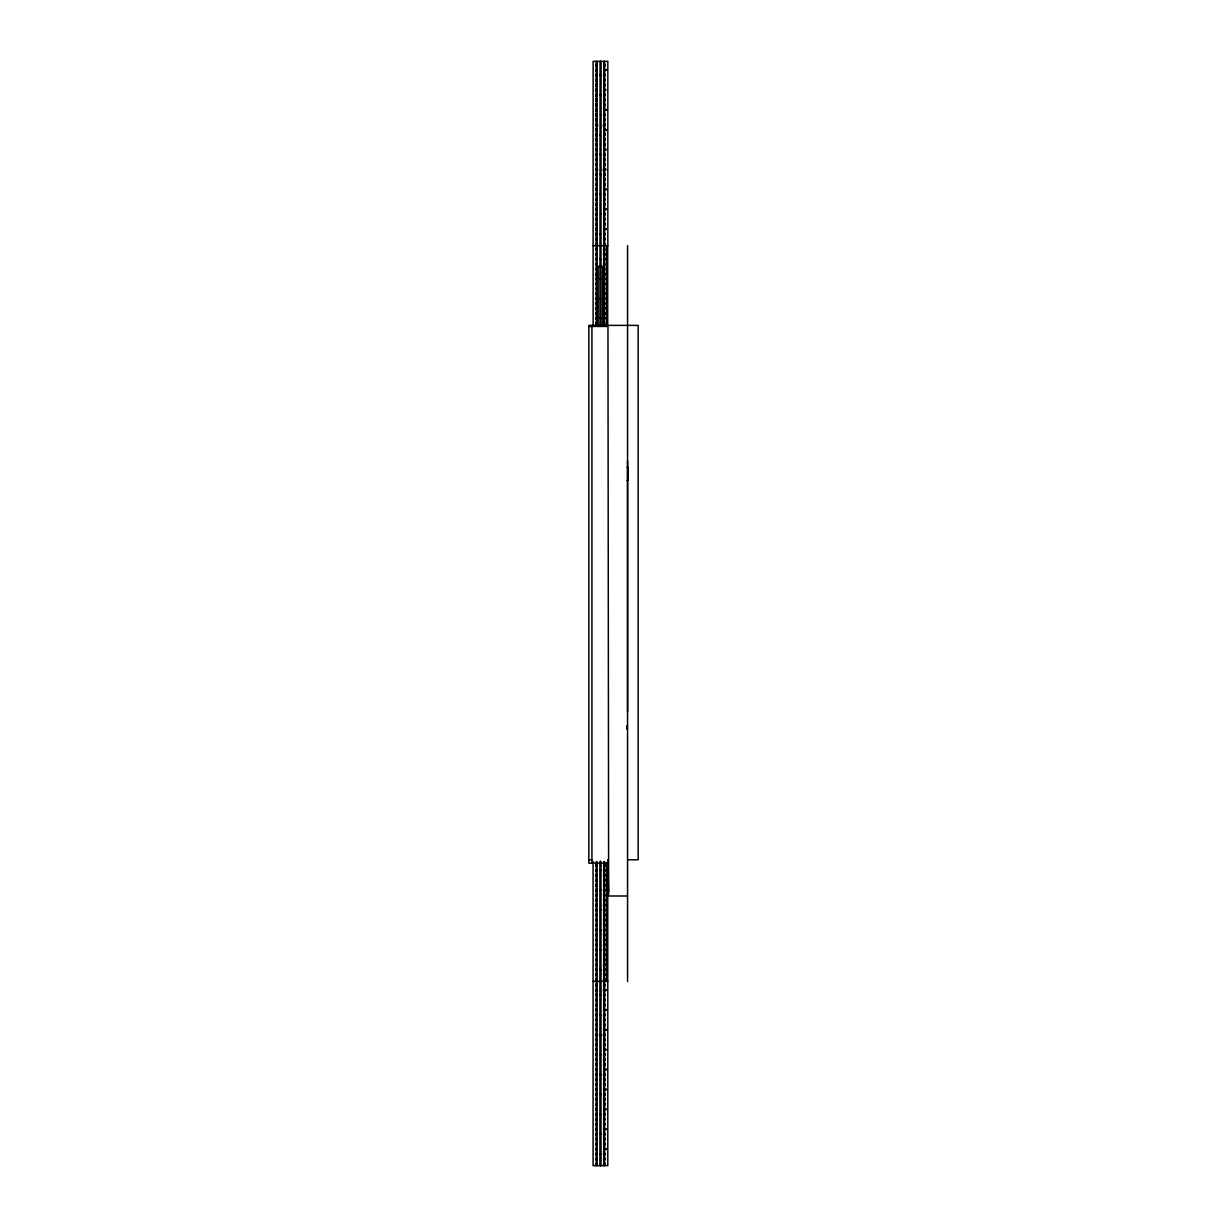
<?xml version="1.0" encoding="UTF-8"?>
<svg xmlns="http://www.w3.org/2000/svg" width="1227" height="1227" viewBox="0 0 1227 1227"><rect width="100%" height="100%" fill="white"/><g stroke="black" fill="none" stroke-linecap="round" stroke-linejoin="round"><path stroke-width="1.5" d="M599.988 194.173L600.709 194.526M606.23 945.005L605.571 944.499M605.617 964.744L606.429 964.882L605.801 964.253M600.739 1034.821L599.988 1034.484M605.632 1009.974L606.445 1009.76L605.586 1010.25M600.739 1054.714L600.156 1054.468M605.724 1149.285L606.077 1148.564L606.307 1149.423M605.831 89.648L605.908 90.246M600.923 115.031L600.478 114.464M600.755 154.709L600.11 154.188L600.632 154.817M605.555 169.203L606.307 169.541M606.276 229.25L605.478 229.096L606.276 228.928M600.693 279.096L599.911 278.943L600.663 278.498M599.988 1114.009L600.57 1114.76L600.356 1113.947M600.709 1154.193L599.988 1153.763L600.923 1153.886M600.709 95.123L600.034 94.648L600.923 94.648M606.291 865.71L606.077 864.851L605.709 865.572M606.245 150.016L606 149.249M600.325 174.142L600.616 174.924L600.478 174.096M600.218 233.621L600.34 234.556L600.632 233.79M600.663 259.679L600.095 259.234M600.478 134.341L599.988 134.801M606.077 990.511L605.509 989.76L606.261 989.928M605.785 1069.254L606.077 1070.021L606.307 1069.177M600.478 214.51L600.755 214.019M597.166 64.203L597.166 65.967M603.791 64.203L603.791 65.967M604.42 64.203L604.098 65.967L604.313 64.203M604.712 64.203L604.712 65.967M596.859 64.448L596.859 65.706M596.537 65.967L596.859 64.203L596.767 65.967M597.166 69.172L597.166 70.936M603.791 69.172L603.791 70.936M604.712 69.172L604.712 70.936M596.859 69.418L596.859 70.675M604.098 70.675L603.653 69.418M597.166 74.141L597.166 75.905M603.791 74.141L603.791 75.905M604.42 74.141L604.19 75.905L604.313 74.141M604.712 74.141L604.712 75.905M596.859 74.387L596.859 75.66M597.166 79.111L597.166 80.875M603.791 79.111L603.791 80.875M604.712 79.111L604.712 80.875M596.859 79.356L596.859 80.629M604.098 80.629L603.653 79.356M604.42 80.875L604.098 79.111L604.313 80.875M596.537 84.08L596.859 85.844L596.767 84.08M597.166 84.08L597.166 85.844M603.791 84.08L603.791 85.844M604.42 84.08L604.19 85.844L604.313 84.08M604.712 84.08L604.712 85.844M596.859 84.326L596.859 85.599M604.098 85.599L603.653 84.326M597.166 89.05L597.166 90.813M603.791 89.05L603.791 90.813M604.712 89.05L604.712 90.813M596.859 89.295L596.859 90.568M604.098 89.295L604.098 90.568M604.42 90.813L604.098 89.05L604.313 90.813M597.166 94.019L597.166 95.783M603.791 94.019L603.791 95.783M604.42 94.019L604.42 95.783M604.712 94.019L604.712 95.783M596.859 94.264L596.859 95.537M604.098 95.537L603.653 94.264M597.166 98.988L597.166 100.752M603.791 98.988L603.791 100.752M604.42 98.988L604.42 100.752M604.712 98.988L604.712 100.752M596.859 99.234L596.859 100.507M604.098 99.234L604.098 100.507M596.537 100.752L596.859 98.988L596.767 100.752M597.166 103.958L597.166 105.721M603.791 103.958L603.791 105.721M604.712 103.958L604.712 105.721M596.859 104.218L596.859 105.476M604.098 104.218L603.653 105.476M597.166 108.927L597.166 110.691M603.791 108.927L603.791 110.691M604.712 108.927L604.712 110.691M596.859 109.188L596.859 110.445M604.098 110.445L603.653 109.188M596.537 110.691L596.859 108.927L596.767 110.691M597.166 113.896L597.166 115.66M603.791 113.896L603.791 115.66M604.42 113.896L604.19 115.66L604.313 113.896M604.712 113.896L604.712 115.66M596.859 114.157L596.859 115.415M597.166 118.866L597.166 120.629M603.791 118.866L603.791 120.629M604.42 118.866L604.19 120.629L604.313 118.866M604.712 118.866L604.712 120.629M596.859 119.126L596.859 120.384M604.098 119.126L604.098 120.384M596.537 120.629L596.859 118.866L596.767 120.629M596.537 123.835L596.859 125.599L596.767 123.835M597.166 123.835L597.641 125.599L595.77 125.599L595.77 123.835L596.245 125.599M603.791 123.835L603.316 125.599L605.187 125.599L604.712 123.835M596.859 124.096L597.503 125.353M604.098 124.096L603.454 125.353M597.166 128.804L597.166 130.568M603.791 128.804L603.791 130.568M604.42 128.804L604.19 130.568L604.313 128.804M604.712 128.804L604.712 130.568M596.859 129.065L596.859 130.323M604.098 130.323L603.653 129.065M596.537 130.568L596.859 128.804L596.767 130.568M597.166 133.774L597.166 135.537M603.791 133.774L603.791 135.537M604.42 133.774L604.19 135.537L604.313 133.774M604.712 133.774L604.712 135.537M596.859 134.034L596.859 135.292M604.098 134.034L603.653 135.292M597.166 138.758L597.166 140.522M603.791 138.758L603.791 140.522M604.42 138.758L604.098 140.522L604.313 138.758M604.712 138.758L604.712 140.522M596.859 139.004L596.859 140.261M604.098 139.004L603.653 140.261M596.537 140.522L596.859 138.758L596.767 140.522M596.537 143.728L596.859 145.492L596.767 143.728M597.166 143.728L597.166 145.492M603.791 143.728L603.791 145.492M604.712 143.728L604.712 145.492M596.859 143.973L596.859 145.231M604.42 145.492L604.098 143.728L604.313 145.492M597.166 148.697L597.166 150.461M603.791 148.697L603.791 150.461M604.42 148.697L604.098 150.461L604.313 148.697M604.712 148.697L604.712 150.461M596.859 148.942L596.859 150.2M604.098 148.942L604.098 150.2M597.166 153.666L597.166 155.43M603.791 153.666L603.791 155.43M604.712 153.666L604.712 155.43M596.859 153.912L596.859 155.169M604.42 155.43L604.098 153.666L604.313 155.43M597.166 158.636L597.166 160.4M603.791 158.636L603.791 160.4M604.712 158.636L604.712 160.4M596.859 158.881L596.859 160.139M596.537 160.4L596.859 158.636L596.767 160.4M597.166 163.605L597.166 165.369M603.791 163.605L603.791 165.369M604.712 163.605L604.712 165.369M596.859 163.851L596.859 165.108M604.098 163.851L603.653 165.108M596.537 165.369L596.859 163.605L596.767 165.369M597.166 168.574L597.641 170.338L595.77 170.338L595.77 168.574L596.245 170.338M603.791 168.574L603.316 170.338L605.187 170.338L604.712 168.574M604.42 168.574L604.19 170.338M596.859 168.82L597.503 170.078M597.166 173.544L597.166 175.308M603.791 173.544L603.791 175.308M604.712 173.544L604.712 175.308M596.859 173.789L596.859 175.047M604.098 173.789L604.098 175.047M596.537 175.308L596.859 173.544L596.767 175.308M597.166 178.513L597.166 180.277M603.791 178.513L603.791 180.277M604.712 178.513L604.712 180.277M596.859 178.759L596.859 180.032M604.098 180.032L603.653 178.759M596.537 180.277L596.859 178.513L596.767 180.277M604.42 180.277L604.19 178.513L604.313 180.277M597.166 183.483L597.166 185.246M603.791 183.483L603.791 185.246M604.712 183.483L604.712 185.246M596.859 183.728L596.859 185.001M604.098 185.001L603.653 183.728M604.42 185.246L604.098 183.483L604.313 185.246M597.166 188.452L597.166 190.216M603.791 188.452L603.791 190.216M604.42 188.452L604.098 190.216L604.313 188.452M604.712 188.452L604.712 190.216M596.859 188.697L596.859 189.97M604.098 188.697L603.653 189.97M596.537 193.421L596.859 195.185L596.767 193.421M597.166 193.421L597.166 195.185M603.791 193.421L603.791 195.185M604.42 193.421L604.098 195.185L604.313 193.421M604.712 193.421L604.712 195.185M596.859 193.667L596.859 194.94M604.098 193.667L603.653 194.94M597.166 198.391L597.166 200.154M603.791 198.391L603.791 200.154M604.42 198.391L604.098 200.154L604.313 198.391M604.712 198.391L604.712 200.154M596.859 198.636L596.859 199.909M604.098 198.636L604.098 199.909M596.537 200.154L596.859 198.391L596.767 200.154M597.166 203.36L597.166 205.124M603.791 203.36L603.791 205.124M604.712 203.36L604.712 205.124M596.859 203.605L596.859 204.878M604.098 203.605L603.653 204.878M596.537 205.124L596.859 203.36L596.767 205.124M604.42 205.124L604.098 203.36L604.313 205.124M597.166 208.329L597.166 210.093M603.791 208.329L603.791 210.093M604.42 208.329L604.098 210.093L604.313 208.329M604.712 208.329L604.712 210.093M596.859 208.59L596.859 209.848M604.098 209.848L603.653 208.59M596.537 210.093L596.859 208.329L596.767 210.093M597.166 213.299L597.166 215.062M603.791 213.299L603.791 215.062M604.42 213.299L604.098 215.062L604.313 213.299M604.712 213.299L604.712 215.062M596.859 213.559L596.859 214.817M604.098 213.559L604.098 214.817M596.537 218.268L596.859 220.032L596.767 218.268M597.166 218.268L597.166 220.032M603.791 218.268L603.791 220.032M604.42 218.268L604.19 220.032L604.313 218.268M604.712 218.268L604.712 220.032M596.859 218.529L596.859 219.786M604.098 219.786L603.653 218.529M596.537 223.237L596.859 225.001L596.767 223.237M597.166 223.237L597.166 225.001M603.791 223.237L603.791 225.001M604.42 223.237L604.42 225.001M604.712 223.237L604.712 225.001M596.859 223.498L596.859 224.756M604.098 223.498L603.653 224.756M596.537 228.207L596.859 229.97L596.767 228.207M597.166 228.207L597.166 229.97M603.791 228.207L603.791 229.97M604.42 228.207L604.098 229.97L604.313 228.207M604.712 228.207L604.712 229.97M596.859 228.467L596.859 229.725M597.166 233.176L597.166 234.94M603.791 233.176L603.791 234.94M604.712 233.176L604.712 234.94M596.859 233.437L596.859 234.694M604.098 233.437L604.098 234.694M604.42 234.94L604.19 233.176L604.313 234.94M596.537 238.145L596.859 239.909L596.767 238.145M597.166 238.145L597.166 239.909M603.791 238.145L603.791 239.909M604.712 238.145L604.712 239.909M596.859 238.406L596.859 239.664M604.42 239.909L604.098 238.145L604.313 239.909M596.537 243.13L596.859 244.894L596.767 243.13M597.166 243.13L597.166 244.894M603.791 243.13L603.791 244.894M604.712 243.13L604.712 244.894M596.859 243.375L596.859 244.633M604.098 243.375L604.098 244.633M593.116 245.691L607.84 245.691L607.84 61.35L593.116 61.35L593.116 325.6M596.215 248.514L596.215 250.262M597.12 248.514L597.12 250.262M603.699 248.514L603.699 250.262M603.991 248.514L604.313 250.262L604.098 248.514M604.604 248.514L604.604 250.262M596.506 248.759L596.506 250.017M596.828 248.759L596.828 250.017M604.313 248.759L604.313 250.017M596.828 250.262L596.613 248.514M596.215 253.437L596.215 255.185M596.828 253.437L596.613 255.185M597.12 253.437L597.12 255.185M603.699 253.437L603.699 255.185M603.991 253.437L604.205 255.185L604.098 253.437M604.604 253.437L604.604 255.185M596.506 253.682L596.506 254.94M596.828 253.682L596.828 254.94M604.313 253.682L604.742 254.94M596.215 258.36L596.215 260.109M596.828 258.36L596.721 260.109M597.12 258.36L597.12 260.109M603.699 258.36L603.699 260.109M604.604 258.36L604.604 260.109M596.506 258.606L596.506 259.863M596.828 258.606L596.828 259.863M596.215 263.284L596.215 265.032M596.828 263.284L596.613 265.032M597.12 263.284L597.12 265.032M603.699 263.284L603.699 265.032M603.991 263.284L604.205 265.032L604.098 263.284M604.604 263.284L604.604 265.032M596.506 263.529L596.506 264.787M596.828 263.529L596.828 264.787M604.313 263.529L604.742 264.787M596.215 268.207L596.215 269.955M597.12 268.207L597.12 269.955M603.699 268.207L603.699 269.955M604.604 268.207L604.604 269.955M596.506 268.468L596.506 269.71M596.828 268.468L596.828 269.71M604.313 268.468L604.313 269.71M596.828 269.955L596.613 268.207M596.215 273.13L595.755 274.879L597.595 274.879L597.12 273.13M596.828 274.879L596.828 273.13L596.506 274.879M603.699 273.13L603.224 274.879L605.08 274.879L604.604 273.13M603.991 273.13L604.313 274.879M596.506 273.391L595.877 274.633M596.828 273.391L597.457 274.633M596.215 278.069L596.215 279.817M596.828 278.069L596.613 279.817M597.12 278.069L597.12 279.817M603.699 278.069L603.699 279.817M603.991 278.069L604.205 279.817L604.098 278.069M604.604 278.069L604.604 279.817M596.506 278.314L596.506 279.557M596.828 278.314L596.828 279.557M596.215 282.992L596.215 284.741M597.12 282.992L597.12 284.741M603.699 282.992L603.699 284.741M604.604 282.992L604.604 284.741M596.506 283.238L596.506 284.48M596.828 283.238L596.828 284.48M596.828 284.741L596.613 282.992M596.215 287.916L596.215 289.664M596.828 287.916L596.613 289.664M597.12 287.916L597.12 289.664M603.699 287.916L603.699 289.664M603.991 287.916L603.991 289.664M604.604 287.916L604.604 289.664M596.506 288.161L596.506 289.419M596.828 288.161L596.828 289.419M604.313 288.161L604.313 289.419M596.215 292.839L596.215 294.587M597.12 292.839L597.12 294.587M603.699 292.839L603.699 294.587M604.604 292.839L604.604 294.587M596.506 293.084L596.506 294.342M596.828 293.084L596.828 294.342M604.313 293.084L604.742 294.342M596.215 297.762L596.215 299.511M596.828 297.762L596.721 299.511M597.12 297.762L597.12 299.511M603.699 297.762L603.699 299.511M603.991 297.762L603.991 299.511M604.604 297.762L604.604 299.511M596.506 298.008L596.506 299.265M596.828 298.008L596.828 299.265M604.313 299.265L604.742 298.008M596.215 302.686L596.215 304.434M596.828 302.686L596.613 304.434M597.12 302.686L597.12 304.434M603.699 302.686L603.699 304.434M603.991 302.686L604.313 304.434L604.098 302.686M604.604 302.686L604.604 304.434M596.506 302.931L596.506 304.189M596.828 302.931L596.828 304.189M596.506 309.112L595.877 307.854M596.828 309.112L597.457 307.854M604.313 309.112L604.942 307.854M596.215 309.357L595.755 307.609L597.595 307.609L597.12 309.357M603.699 309.357L603.224 307.609L605.08 307.609L604.604 309.357M603.991 309.357L604.205 307.609M596.215 312.532L596.215 314.281M596.828 312.532L596.721 314.281M597.12 312.532L597.12 314.281M603.699 312.532L603.699 314.281M603.991 312.532L603.991 314.281M604.604 312.532L604.604 314.281M596.506 312.778L596.506 314.035M596.828 312.778L596.828 314.035M604.313 312.778L604.742 314.035M596.215 317.456L596.215 319.204M597.12 317.456L597.12 319.204M603.699 317.456L603.699 319.204M604.604 317.456L604.604 319.204M596.506 317.716L596.506 318.959M596.828 317.716L596.828 318.959M604.313 318.959L604.742 317.716M603.991 319.204L604.205 317.456L604.098 319.204M596.215 322.379L596.215 324.127M596.828 322.379L596.721 324.127M597.12 322.379L597.12 324.127M603.699 322.379L603.699 324.127M603.991 322.379L604.313 324.127L604.098 322.379M604.604 322.379L604.604 324.127M596.506 322.64L596.506 323.882M596.828 322.64L596.828 323.882M604.313 322.64L604.313 323.882M588.853 326.428L607.963 326.428L608.638 891.906M627.564 460.815L627.564 711.645M627.089 467.38L628.178 467.38L628.178 480.34L627.089 480.34M588.853 859.774L591.92 859.774M607.932 859.774L608.638 896.001L627.564 896.001M627.564 859.774L638.147 859.774L638.147 325.385L588.853 325.385L588.853 863.148L607.932 863.148M596.184 864.468L596.184 866.231M597.104 864.468L597.104 866.231M603.745 864.468L603.745 866.231M604.666 864.468L604.666 866.231M596.491 864.713L596.491 865.971M596.813 864.713L596.813 865.971M606.69 865.971L607.932 865.971M596.184 869.437L596.184 871.201M597.104 869.437L597.104 871.201M603.745 869.437L603.745 871.201M604.666 869.437L604.666 871.201M596.491 869.682L596.491 870.94M596.813 869.682L596.813 870.94M596.184 874.406L596.184 876.17M597.104 874.406L597.104 876.17M603.745 874.406L603.745 876.17M604.666 874.406L604.666 876.17M596.491 874.652L596.491 875.909M596.813 874.652L596.813 875.909M596.184 879.376L596.184 881.139M597.104 879.376L597.104 881.139M603.745 879.376L603.745 881.139M604.666 879.376L604.666 881.139M596.491 879.621L596.491 880.879M596.813 879.621L596.813 880.879M596.184 884.345L596.184 886.109M597.104 884.345L597.104 886.109M603.745 884.345L603.745 886.109M604.666 884.345L604.666 886.109M596.491 884.59L596.491 885.863M596.813 884.59L596.813 885.863M596.184 889.314L596.184 891.078M597.104 889.314L597.104 891.078M603.745 889.314L603.745 891.078M604.666 889.314L604.666 891.078M596.491 889.56L596.491 890.833M596.813 889.56L596.813 890.833M596.184 894.284L596.184 896.047M597.104 894.284L597.104 896.047M603.745 894.284L603.745 896.047M604.666 894.284L604.666 896.047M596.491 894.529L596.491 895.802M596.813 894.529L596.813 895.802M596.184 899.253L596.184 901.017M597.104 899.253L597.104 901.017M603.745 899.253L603.745 901.017M604.666 899.253L604.666 901.017M596.491 899.498L596.491 900.771M596.813 899.498L596.813 900.771M596.184 904.222L596.184 905.986M597.104 904.222L597.104 905.986M603.745 904.222L603.745 905.986M604.666 904.222L604.666 905.986M596.491 904.468L596.491 905.741M596.813 904.468L596.813 905.741M596.184 909.192L596.184 910.955M597.104 909.192L597.104 910.955M603.745 909.192L603.745 910.955M604.666 909.192L604.666 910.955M596.491 909.437L596.491 910.71M596.813 909.437L596.813 910.71M596.184 914.161L596.184 915.925M597.104 914.161L597.104 915.925M603.745 914.161L603.745 915.925M604.666 914.161L604.666 915.925M596.491 914.422L596.491 915.679M596.813 914.422L596.813 915.679M596.184 919.13L596.184 920.894M597.104 919.13L597.104 920.894M603.745 919.13L603.745 920.894M604.666 919.13L604.666 920.894M596.491 919.391L596.491 920.649M596.813 919.391L596.813 920.649M596.184 924.1L596.184 925.864M597.104 924.1L597.104 925.864M603.745 924.1L603.745 925.864M604.666 924.1L604.666 925.864M596.491 924.36L596.491 925.618M596.813 924.36L596.813 925.618M596.184 929.069L596.184 930.833M597.104 929.069L597.104 930.833M603.745 929.069L603.745 930.833M604.666 929.069L604.666 930.833M596.491 929.33L596.491 930.587M596.813 929.33L596.813 930.587M596.184 934.038L596.184 935.802M597.104 934.038L597.104 935.802M603.745 934.038L603.745 935.802M604.666 934.038L604.666 935.802M596.491 934.299L596.491 935.557M596.813 934.299L596.813 935.557M596.184 939.008L596.184 940.772M597.104 939.008L597.104 940.772M603.745 939.008L603.745 940.772M604.666 939.008L604.666 940.772M596.491 939.268L596.491 940.526M596.813 939.268L596.813 940.526M596.184 943.977L596.184 945.741M597.104 943.977L597.104 945.741M603.745 943.977L603.745 945.741M604.666 943.977L604.666 945.741M596.491 944.238L596.491 945.496M596.813 944.238L596.813 945.496M596.184 948.962L596.184 950.726M597.104 948.962L597.104 950.726M603.745 948.962L603.745 950.726M604.666 948.962L604.666 950.726M596.491 949.207L596.491 950.465M596.813 949.207L596.813 950.465M596.184 953.931L596.184 955.695M597.104 953.931L597.104 955.695M603.745 953.931L603.745 955.695M604.666 953.931L604.666 955.695M596.491 954.177L596.491 955.434M596.813 954.177L596.813 955.434M596.184 958.901L596.184 960.664M597.104 958.901L597.104 960.664M603.745 958.901L603.745 960.664M604.666 958.901L604.666 960.664M596.491 959.146L596.491 960.404M596.813 959.146L596.813 960.404M596.184 963.87L596.184 965.634M597.104 963.87L597.104 965.634M603.745 963.87L603.745 965.634M604.666 963.87L604.666 965.634M596.491 964.115L596.491 965.373M596.813 964.115L596.813 965.373M596.184 968.839L596.184 970.603M597.104 968.839L597.104 970.603M603.745 968.839L603.745 970.603M604.666 968.839L604.666 970.603M596.491 969.085L596.491 970.342M596.813 969.085L596.813 970.342M596.184 973.809L596.184 975.572M597.104 973.809L597.104 975.572M603.745 973.809L603.745 975.572M604.666 973.809L604.666 975.572M596.491 974.054L596.491 975.312M596.813 974.054L596.813 975.312M596.184 978.778L596.184 980.542M597.104 978.778L597.104 980.542M603.745 978.778L603.745 980.542M604.666 978.778L604.666 980.542M596.491 979.023L596.491 980.281M596.813 979.023L596.813 980.281M593.07 981.339L607.794 981.309L607.794 1165.65L593.086 1165.65L593.07 861.615M596.199 984.161L596.199 985.925M597.12 984.161L597.12 985.925M603.745 984.161L603.745 985.925M604.666 984.161L604.666 985.925M596.506 984.407L596.506 985.68M596.813 984.407L596.813 985.68M596.199 989.131L595.724 990.895L597.595 990.895L597.12 989.131M603.745 989.131L603.285 990.895L605.141 990.895L604.666 989.131M596.506 989.376L595.862 990.649M596.813 989.376L597.457 990.649M596.199 994.1L596.199 995.864M597.12 994.1L597.12 995.864M603.745 994.1L603.745 995.864M604.666 994.1L604.666 995.864M596.506 994.345L596.506 995.618M596.813 994.345L596.813 995.618M596.199 999.069L596.199 1000.833M597.12 999.069L597.12 1000.833M603.745 999.069L603.745 1000.833M604.666 999.069L604.666 1000.833M596.506 999.315L596.506 1000.588M596.813 999.315L596.813 1000.588M596.199 1004.039L596.199 1005.803M597.12 1004.039L597.12 1005.803M603.745 1004.039L603.745 1005.803M604.666 1004.039L604.666 1005.803M596.506 1004.284L596.506 1005.557M596.813 1004.284L596.813 1005.557M596.199 1009.008L596.199 1010.772M597.12 1009.008L597.12 1010.772M603.745 1009.008L603.745 1010.772M604.666 1009.008L604.666 1010.772M596.506 1009.269L596.506 1010.527M596.813 1009.269L596.813 1010.527M596.199 1013.977L596.199 1015.741M597.12 1013.977L597.12 1015.741M603.745 1013.977L603.745 1015.741M604.666 1013.977L604.666 1015.741M596.506 1014.238L596.506 1015.496M596.813 1014.238L596.813 1015.496M596.199 1018.947L596.199 1020.711M597.12 1018.947L597.12 1020.711M603.745 1018.947L603.745 1020.711M604.666 1018.947L604.666 1020.711M596.506 1019.208L596.506 1020.465M596.813 1019.208L596.813 1020.465M596.199 1023.916L596.199 1025.68M597.12 1023.916L597.12 1025.68M603.745 1023.916L603.745 1025.68M604.666 1023.916L604.666 1025.68M596.506 1024.177L596.506 1025.435M596.813 1024.177L596.813 1025.435M596.199 1028.886L596.199 1030.649M597.12 1028.886L597.12 1030.649M603.745 1028.886L603.745 1030.649M604.666 1028.886L604.666 1030.649M596.506 1029.146L596.506 1030.404M596.813 1029.146L596.813 1030.404M596.199 1033.855L595.724 1035.619L597.595 1035.619L597.12 1033.855M603.745 1033.855L603.285 1035.619L605.141 1035.619L604.666 1033.855M596.506 1034.116L595.862 1035.373M596.813 1034.116L597.457 1035.373M596.199 1038.824L596.199 1040.588M597.12 1038.824L597.12 1040.588M603.745 1038.824L603.745 1040.588M604.666 1038.824L604.666 1040.588M596.506 1039.085L596.506 1040.343M596.813 1039.085L596.813 1040.343M596.199 1043.809L596.199 1045.573M597.12 1043.809L597.12 1045.573M603.745 1043.809L603.745 1045.573M604.666 1043.809L604.666 1045.573M596.506 1044.054L596.506 1045.312M596.813 1044.054L596.813 1045.312M596.199 1048.778L596.199 1050.542M597.12 1048.778L597.12 1050.542M603.745 1048.778L603.745 1050.542M604.666 1048.778L604.666 1050.542M596.506 1049.024L596.506 1050.281M596.813 1049.024L596.813 1050.281M596.199 1053.748L596.199 1055.511M597.12 1053.748L597.12 1055.511M603.745 1053.748L603.745 1055.511M604.666 1053.748L604.666 1055.511M596.506 1053.993L596.506 1055.251M596.813 1053.993L596.813 1055.251M596.199 1058.717L596.199 1060.481M597.12 1058.717L597.12 1060.481M603.745 1058.717L603.745 1060.481M604.666 1058.717L604.666 1060.481M596.506 1058.962L596.506 1060.22M596.813 1058.962L596.813 1060.22M596.199 1063.686L596.199 1065.45M597.12 1063.686L597.12 1065.45M603.745 1063.686L603.745 1065.45M604.666 1063.686L604.666 1065.45M596.506 1063.932L596.506 1065.189M596.813 1063.932L596.813 1065.189M596.199 1068.656L596.199 1070.419M597.12 1068.656L597.12 1070.419M603.745 1068.656L603.745 1070.419M604.666 1068.656L604.666 1070.419M596.506 1068.901L596.506 1070.159M596.813 1068.901L596.813 1070.159M596.199 1073.625L596.199 1075.389M597.12 1073.625L597.12 1075.389M603.745 1073.625L603.745 1075.389M604.666 1073.625L604.666 1075.389M596.506 1073.87L596.506 1075.128M596.813 1073.87L596.813 1075.128M596.199 1078.594L596.199 1080.358M597.12 1078.594L597.12 1080.358M603.745 1078.594L603.745 1080.358M604.666 1078.594L604.666 1080.358M596.506 1078.84L596.506 1080.097M596.813 1078.84L596.813 1080.097M596.199 1083.564L596.199 1085.328M597.12 1083.564L597.12 1085.328M603.745 1083.564L603.745 1085.328M604.666 1083.564L604.666 1085.328M596.506 1083.809L596.506 1085.082M596.813 1083.809L596.813 1085.082M596.199 1088.533L596.199 1090.297M597.12 1088.533L597.12 1090.297M603.745 1088.533L603.745 1090.297M604.666 1088.533L604.666 1090.297M596.506 1088.778L596.506 1090.051M596.813 1088.778L596.813 1090.051M596.199 1093.502L596.199 1095.266M597.12 1093.502L597.12 1095.266M603.745 1093.502L603.745 1095.266M604.666 1093.502L604.666 1095.266M596.506 1093.748L596.506 1095.021M596.813 1093.748L596.813 1095.021M596.199 1098.472L596.199 1100.236M597.12 1098.472L597.12 1100.236M603.745 1098.472L603.745 1100.236M604.666 1098.472L604.666 1100.236M596.506 1098.717L596.506 1099.99M596.813 1098.717L596.813 1099.99M596.199 1103.441L596.199 1105.205M597.12 1103.441L597.12 1105.205M603.745 1103.441L603.745 1105.205M604.666 1103.441L604.666 1105.205M596.506 1103.687L596.506 1104.96M596.813 1103.687L596.813 1104.96M596.199 1108.41L596.199 1110.174M597.12 1108.41L597.12 1110.174M603.745 1108.41L603.745 1110.174M604.666 1108.41L604.666 1110.174M596.506 1108.656L596.506 1109.929M596.813 1108.656L596.813 1109.929M596.199 1113.38L596.199 1115.144M597.12 1113.38L597.12 1115.144M603.745 1113.38L603.745 1115.144M604.666 1113.38L604.666 1115.144M596.506 1113.641L596.506 1114.898M596.813 1113.641L596.813 1114.898M596.199 1118.349L596.199 1120.113M597.12 1118.349L597.12 1120.113M603.745 1118.349L603.745 1120.113M604.666 1118.349L604.666 1120.113M596.506 1118.61L596.506 1119.868M596.813 1118.61L596.813 1119.868M596.199 1123.318L596.199 1125.082M597.12 1123.318L597.12 1125.082M603.745 1123.318L603.745 1125.082M604.666 1123.318L604.666 1125.082M596.506 1123.579L596.506 1124.837M596.813 1123.579L596.813 1124.837M596.199 1128.288L596.199 1130.052M597.12 1128.288L597.12 1130.052M603.745 1128.288L603.745 1130.052M604.666 1128.288L604.666 1130.052M596.506 1128.549L596.506 1129.806M596.813 1128.549L596.813 1129.806M596.199 1133.257L596.199 1135.021M597.12 1133.257L597.12 1135.021M603.745 1133.257L603.745 1135.021M604.666 1133.257L604.666 1135.021M596.506 1133.518L596.506 1134.776M596.813 1133.518L596.813 1134.776M596.199 1138.227L596.199 1139.99M597.12 1138.227L597.12 1139.99M603.745 1138.227L603.745 1139.99M604.666 1138.227L604.666 1139.99M596.506 1138.487L596.506 1139.745M596.813 1138.487L596.813 1139.745M596.199 1143.196L596.199 1144.96M597.12 1143.196L597.12 1144.96M603.745 1143.196L603.745 1144.96M604.666 1143.196L604.666 1144.96M596.506 1143.457L596.506 1144.714M596.813 1143.457L596.813 1144.714M596.199 1148.181L596.199 1149.944M597.12 1148.181L597.12 1149.944M603.745 1148.181L603.745 1149.944M604.666 1148.181L604.666 1149.944M596.506 1148.426L596.506 1149.684M596.813 1148.426L596.813 1149.684M596.199 1153.15L596.199 1154.914M597.12 1153.15L597.12 1154.914M603.745 1153.15L603.745 1154.914M604.666 1153.15L604.666 1154.914M596.506 1153.395L596.506 1154.653M596.813 1153.395L596.813 1154.653M596.199 1158.119L596.199 1159.883M597.12 1158.119L597.12 1159.883M603.745 1158.119L603.745 1159.883M604.666 1158.119L604.666 1159.883M596.506 1158.365L596.506 1159.622M596.813 1158.365L596.813 1159.622M596.199 1163.089L596.199 1164.852M597.12 1163.089L597.12 1164.852M603.745 1163.089L603.745 1164.852M604.666 1163.089L604.666 1164.852M596.506 1163.334L596.506 1164.592M596.813 1163.334L596.813 1164.592M600.202 995.204L600.801 994.622L599.988 995.235M600.923 1014.729L599.942 1014.99L600.739 1014.775M627.564 245.691L627.564 981.585M627.273 725.617L627.273 729.237M627.181 725.847L627.181 728.899M607.702 245.691L607.702 325.6M607.779 865.418L607.779 981.339M606.69 245.691L606.69 326.428M606.69 863.148L606.69 981.585M604.85 64.448L604.85 65.706M604.85 69.418L604.85 70.675M604.85 74.387L604.85 75.66M604.85 79.356L604.85 80.629M604.85 84.326L604.85 85.599M604.85 89.295L604.85 90.568M604.85 94.264L604.85 95.537M604.85 99.234L604.85 100.507M604.85 104.218L604.85 105.476M604.85 109.188L604.85 110.445M604.85 114.157L604.85 115.415M604.85 119.126L604.85 120.384M604.85 124.096L604.85 125.353M604.85 129.065L604.85 130.323M604.85 134.034L604.85 135.292M604.85 139.004L604.85 140.261M604.85 143.973L604.85 145.231M604.85 148.942L604.85 150.2M604.85 153.912L604.85 155.169M604.85 158.881L604.85 160.139M604.85 163.851L604.85 165.108M604.85 168.82L604.85 170.078M604.85 173.789L604.85 175.047M604.85 178.759L604.85 180.032M604.85 183.728L604.85 185.001M604.85 188.697L604.85 189.97M604.85 193.667L604.85 194.94M604.85 198.636L604.85 199.909M604.85 203.605L604.85 204.878M604.85 208.59L604.85 209.848M604.85 213.559L604.85 214.817M604.85 218.529L604.85 219.786M604.85 223.498L604.85 224.756M604.85 228.467L604.85 229.725M604.85 233.437L604.85 234.694M604.85 238.406L604.85 239.664M604.85 243.375L604.85 244.633M604.742 258.606L604.742 259.863M604.742 273.391L604.942 274.633M604.742 278.314L604.742 279.557M604.742 283.238L604.742 284.48M604.742 302.931L604.742 304.189M604.788 864.713L604.788 865.971M604.788 869.682L604.788 870.94M604.788 874.652L604.788 875.909M604.788 879.621L604.788 880.879M604.788 884.59L604.788 885.863M604.788 889.56L604.788 890.833M604.788 894.529L604.788 895.802M604.788 899.498L604.788 900.771M604.788 904.468L604.788 905.741M604.788 909.437L604.788 910.71M604.788 914.422L604.788 915.679M604.788 919.391L604.788 920.649M604.788 924.36L604.788 925.618M604.788 929.33L604.788 930.587M604.788 934.299L604.788 935.557M604.788 939.268L604.788 940.526M604.788 944.238L604.788 945.496M604.788 949.207L604.788 950.465M604.788 954.177L604.788 955.434M604.788 959.146L604.788 960.404M604.788 964.115L604.788 965.373M604.788 969.085L604.788 970.342M604.788 974.054L604.788 975.312M604.788 979.023L604.788 980.281M604.804 984.407L604.804 985.68M604.804 989.376L604.804 990.649M604.804 994.345L604.804 995.618M604.804 999.315L604.804 1000.588M604.804 1004.284L604.804 1005.557M604.804 1009.269L604.804 1010.527M604.804 1014.238L604.804 1015.496M604.804 1019.208L604.804 1020.465M604.804 1024.177L604.804 1025.435M604.804 1029.146L604.804 1030.404M604.804 1034.116L604.804 1035.373M604.804 1039.085L604.804 1040.343M604.804 1044.054L604.804 1045.312M604.804 1049.024L604.804 1050.281M604.804 1053.993L604.804 1055.251M604.804 1058.962L604.804 1060.22M604.804 1063.932L604.804 1065.189M604.804 1068.901L604.804 1070.159M604.804 1073.87L604.804 1075.128M604.804 1078.84L604.804 1080.097M604.804 1083.809L604.804 1085.082M604.804 1088.778L604.804 1090.051M604.804 1093.748L604.804 1095.021M604.804 1098.717L604.804 1099.99M604.804 1103.687L604.804 1104.96M604.804 1108.656L604.804 1109.929M604.804 1113.641L604.804 1114.898M604.804 1118.61L604.804 1119.868M604.804 1123.579L604.804 1124.837M604.804 1128.549L604.804 1129.806M604.804 1133.518L604.804 1134.776M604.804 1138.487L604.804 1139.745M604.804 1143.457L604.804 1144.714M604.804 1148.426L604.804 1149.684M604.804 1153.395L604.804 1154.653M604.804 1158.365L604.804 1159.622M604.804 1163.334L604.804 1164.592M604.666 61.35L604.558 325.6M604.604 861.615L604.62 1165.65M604.313 94.019L604.313 95.783M604.313 98.988L604.313 100.752M604.313 125.599L604.42 123.835L604.19 125.599M604.313 168.574L604.42 170.338M604.313 223.237L604.313 225.001M604.267 990.895L604.267 989.131L604.052 990.895M604.374 1035.619L604.267 1033.855L604.052 1035.619M604.098 273.13L604.098 274.879M604.098 287.916L604.098 289.664M604.098 297.762L604.098 299.511M603.991 307.609L604.098 309.357M604.098 312.532L604.098 314.281M603.853 61.35L603.745 325.6M603.791 861.615L603.807 1165.65M603.653 64.448L603.653 65.706M603.653 74.387L603.653 75.66M603.653 114.157L603.653 115.415M603.653 143.973L603.653 145.231M603.653 153.912L603.653 155.169M603.653 158.881L603.653 160.139M603.653 168.82L603.454 170.078M603.653 228.467L603.653 229.725M603.653 238.406L603.653 239.664M603.561 248.759L603.561 250.017M603.561 253.682L603.561 254.94M603.561 258.606L603.561 259.863M603.561 263.529L603.561 264.787M603.561 268.468L603.561 269.71M603.561 273.391L603.561 274.633M603.561 278.314L603.561 279.557M603.561 283.238L603.561 284.48M603.561 288.161L603.561 289.419M603.561 293.084L603.561 294.342M603.561 298.008L603.561 299.265M603.561 302.931L603.561 304.189M603.561 307.854L603.561 309.112M603.561 312.778L603.561 314.035M603.561 317.716L603.561 318.959M603.561 322.64L603.561 323.882M603.607 864.713L603.607 865.971M603.607 869.682L603.607 870.94M603.607 874.652L603.607 875.909M603.607 879.621L603.607 880.879M603.607 884.59L603.607 885.863M603.607 889.56L603.607 890.833M603.607 894.529L603.607 895.802M603.607 899.498L603.607 900.771M603.607 904.468L603.607 905.741M603.607 909.437L603.607 910.71M603.607 914.422L603.607 915.679M603.607 919.391L603.607 920.649M603.607 924.36L603.607 925.618M603.607 929.33L603.607 930.587M603.607 934.299L603.607 935.557M603.607 939.268L603.607 940.526M603.607 944.238L603.607 945.496M603.607 949.207L603.607 950.465M603.607 954.177L603.607 955.434M603.607 959.146L603.607 960.404M603.607 964.115L603.607 965.373M603.607 969.085L603.607 970.342M603.607 974.054L603.607 975.312M603.607 979.023L603.607 980.281M603.623 984.407L603.623 985.68M603.623 989.376L603.623 990.649M603.623 994.345L603.623 995.618M603.623 999.315L603.623 1000.588M603.623 1004.284L603.623 1005.557M603.623 1009.269L603.623 1010.527M603.623 1014.238L603.623 1015.496M603.623 1019.208L603.623 1020.465M603.623 1024.177L603.623 1025.435M603.623 1029.146L603.623 1030.404M603.623 1034.116L603.623 1035.373M603.623 1039.085L603.623 1040.343M603.623 1044.054L603.623 1045.312M603.623 1049.024L603.623 1050.281M603.623 1053.993L603.623 1055.251M603.623 1058.962L603.623 1060.22M603.623 1063.932L603.623 1065.189M603.623 1068.901L603.623 1070.159M603.623 1073.87L603.623 1075.128M603.623 1078.84L603.623 1080.097M603.623 1083.809L603.623 1085.082M603.623 1088.778L603.623 1090.051M603.623 1093.748L603.623 1095.021M603.623 1098.717L603.623 1099.99M603.623 1103.687L603.623 1104.96M603.623 1108.656L603.623 1109.929M603.623 1113.641L603.623 1114.898M603.623 1118.61L603.623 1119.868M603.623 1123.579L603.623 1124.837M603.623 1128.549L603.623 1129.806M603.623 1133.518L603.623 1134.776M603.623 1138.487L603.623 1139.745M603.623 1143.457L603.623 1144.714M603.623 1148.426L603.623 1149.684M603.623 1153.395L603.623 1154.653M603.623 1158.365L603.623 1159.622M603.623 1163.334L603.623 1164.592M602.672 325.17L602.672 266.474L598.147 266.474L598.147 325.17M600.77 61.35L600.647 325.6M600.709 861.262L600.724 1165.65M600.601 61.35L600.524 325.6M600.54 861.615L600.555 1165.65M600.187 61.35L600.294 325.6M600.126 861.262L600.141 1165.65M597.104 61.35L597.074 325.6M597.058 861.615L597.074 1165.65M596.859 170.338L596.859 168.574L596.537 170.338M596.828 307.609L596.828 309.357L596.506 307.609M596.813 990.895L596.813 989.131L596.506 990.895M596.813 1035.619L596.813 1033.855L596.506 1035.619M596.721 273.13L596.613 274.879M596.613 292.839L596.613 294.587M596.613 307.609L596.613 309.357M596.613 317.456L596.613 319.204M596.705 864.468L596.583 866.231M596.705 869.437L596.583 871.201M596.583 874.406L596.705 876.17M596.705 879.376L596.705 881.139M596.705 884.345L596.705 886.109M596.705 889.314L596.583 891.078M596.705 894.284L596.705 896.047M596.583 899.253L596.583 901.017M596.705 904.222L596.583 905.986M596.583 909.192L596.705 910.955M596.583 914.161L596.705 915.925M596.705 919.13L596.705 920.894M596.705 924.1L596.705 925.864M596.583 929.069L596.705 930.833M596.583 934.038L596.583 935.802M596.583 939.008L596.583 940.772M596.705 943.977L596.583 945.741M596.705 948.962L596.583 950.726M596.583 953.931L596.583 955.695M596.705 958.901L596.583 960.664M596.705 963.87L596.583 965.634M596.583 968.839L596.705 970.603M596.583 973.809L596.705 975.572M596.583 978.778L596.705 980.542M596.721 984.161L596.598 985.925M596.598 989.131L596.598 990.895M596.598 994.1L596.721 995.864M596.721 999.069L596.598 1000.833M596.721 1004.039L596.721 1005.803M596.598 1009.008L596.598 1010.772M596.598 1013.977L596.721 1015.741M596.721 1018.947L596.598 1020.711M596.598 1023.916L596.721 1025.68M596.721 1028.886L596.721 1030.649M596.598 1033.855L596.598 1035.619M596.721 1038.824L596.721 1040.588M596.598 1043.809L596.598 1045.573M596.598 1048.778L596.598 1050.542M596.598 1053.748L596.721 1055.511M596.598 1058.717L596.598 1060.481M596.598 1063.686L596.721 1065.45M596.598 1068.656L596.721 1070.419M596.721 1073.625L596.598 1075.389M596.721 1078.594L596.598 1080.358M596.721 1083.564L596.598 1085.328M596.598 1088.533L596.721 1090.297M596.598 1093.502L596.721 1095.266M596.721 1098.472L596.721 1100.236M596.598 1103.441L596.598 1105.205M596.721 1108.41L596.598 1110.174M596.598 1113.38L596.598 1115.144M596.598 1118.349L596.721 1120.113M596.598 1123.318L596.721 1125.082M596.598 1128.288L596.598 1130.052M596.721 1133.257L596.598 1135.021M596.598 1138.227L596.721 1139.99M596.598 1143.196L596.598 1144.96M596.721 1148.181L596.598 1149.944M596.598 1153.15L596.598 1154.914M596.721 1158.119L596.721 1159.883M596.721 1163.089L596.598 1164.852M596.291 61.35L596.261 325.6M596.245 861.615L596.261 1165.65M591.92 326.428L591.92 863.148M599.988 74.893L600.969 75.154L599.988 74.893M605.494 69.924L606.491 70.184L605.494 69.924M605.494 109.678L606.491 109.939L605.494 109.678M605.494 129.556L606.491 129.832L605.494 129.556M605.494 189.203L606.491 189.464L605.494 189.203M605.494 209.081L606.491 209.342L605.494 209.081M605.386 254.173L606.368 254.449L605.386 254.173M599.926 298.498L600.908 298.759L599.926 298.498M605.386 273.882L606.368 274.142L605.386 273.882M599.926 318.207L600.908 318.468L599.926 318.207M605.386 293.575L606.368 293.836L605.432 293.452M605.386 313.284L606.368 313.545L605.386 313.284M599.926 870.188L600.923 870.449L599.926 870.188M599.926 890.066L600.923 890.327L599.926 890.066M599.926 909.943L600.862 910.327L599.988 909.821M605.448 885.096L606.429 885.357L605.448 885.096M599.926 929.821L600.923 930.081L599.926 929.821M605.448 904.974L606.383 905.357L605.494 904.851M599.926 949.698L600.923 949.974L599.926 949.698M605.448 924.851L606.429 925.112L605.448 924.851M599.926 969.591L600.862 969.974L599.988 969.468M605.463 1029.637L606.445 1029.898L605.463 1029.637M599.942 1074.377L600.923 1074.637L599.942 1074.377M605.463 1049.514L606.445 1049.791L605.509 1049.392M599.942 1094.254L600.923 1094.515L599.942 1094.254M605.463 1089.285L606.445 1089.545L605.463 1089.285M599.942 1134.009L600.923 1134.269L599.942 1134.009M605.463 1109.162L606.445 1109.423L605.509 1109.039M605.463 1129.039L606.445 1129.3L605.463 1129.039M596.245 64.203L595.77 65.967L596.245 64.203M596.245 69.172L595.77 70.936L596.245 69.172M596.859 69.172L596.644 70.936L596.859 69.172M604.42 69.172L604.19 70.936L604.42 69.172M596.245 74.141L595.77 75.905L596.245 74.141M596.859 74.141L596.644 75.905L596.859 74.141M596.245 79.111L595.77 80.875L596.245 79.111M596.859 79.111L596.644 80.875L596.859 79.111M596.245 84.08L595.77 85.844L596.245 84.08M596.245 89.05L595.77 90.813L596.245 89.05M596.859 89.05L596.644 90.813L596.859 89.05M596.245 94.019L595.77 95.783L596.245 94.019M596.859 94.019L596.537 95.783L596.859 94.019M596.245 98.988L595.77 100.752L596.245 98.988M596.245 103.958L595.77 105.721L596.245 103.958M596.859 103.958L596.644 105.721L596.859 103.958M604.42 103.958L604.098 105.721L604.42 103.958M596.245 108.927L595.77 110.691L596.245 108.927M604.42 108.927L604.19 110.691L604.42 108.927M596.245 113.896L595.77 115.66L596.245 113.896M596.859 113.896L596.537 115.66L596.859 113.896M596.245 118.866L595.77 120.629L596.245 118.866M596.245 128.804L595.77 130.568L596.245 128.804M596.245 133.774L595.77 135.537L596.245 133.774M596.859 133.774L596.644 135.537L596.859 133.774M596.245 138.758L595.77 140.522L596.245 138.758M596.245 143.728L595.77 145.492L596.245 143.728M596.245 148.697L595.77 150.461L596.245 148.697M596.859 148.697L596.644 150.461L596.859 148.697M596.245 153.666L595.77 155.43L596.245 153.666M596.859 153.666L596.644 155.43L596.859 153.666M596.245 158.636L595.77 160.4L596.245 158.636M604.42 158.636L604.19 160.4L604.42 158.636M596.245 163.605L595.77 165.369L596.245 163.605M604.42 163.605L604.098 165.369L604.42 163.605M596.245 173.544L595.77 175.308L596.245 173.544M604.42 173.544L604.19 175.308L604.42 173.544M596.245 178.513L595.77 180.277L596.245 178.513M596.245 183.483L595.77 185.246L596.245 183.483M596.859 183.483L596.644 185.246L596.859 183.483M596.245 188.452L595.77 190.216L596.245 188.452M596.859 188.452L596.644 190.216L596.859 188.452M596.245 193.421L595.77 195.185L596.245 193.421M596.245 198.391L595.77 200.154L596.245 198.391M596.245 203.36L595.77 205.124L596.245 203.36M596.245 208.329L595.77 210.093L596.245 208.329M596.245 213.299L595.77 215.062L596.245 213.299M596.859 213.299L596.537 215.062L596.859 213.299M596.245 218.268L595.77 220.032L596.245 218.268M596.245 223.237L595.77 225.001L596.245 223.237M596.245 228.207L595.77 229.97L596.245 228.207M596.245 233.176L595.77 234.94L596.245 233.176M596.859 233.176L596.537 234.94L596.859 233.176M596.245 238.145L595.77 239.909L596.245 238.145M596.245 243.13L595.77 244.894L596.245 243.13M604.42 243.13L604.098 244.894L604.42 243.13M604.313 258.36L603.991 260.109L604.205 258.36M604.313 268.207L603.991 269.955L604.313 268.207M604.313 282.992L603.991 284.741L604.313 282.992M596.828 292.839L596.506 294.587L596.828 292.839M604.313 292.839L603.991 294.587L604.205 292.839M596.828 317.456L596.506 319.204L596.828 317.456M596.813 864.468L596.491 866.231L596.813 864.468M604.359 864.468L604.037 866.231L604.359 864.468M596.813 869.437L596.491 871.201L596.813 869.437M604.359 869.437L604.037 871.201L604.251 869.437M596.813 874.406L596.491 876.17L596.813 874.406M604.359 874.406L604.144 876.17L604.251 874.406M596.813 879.376L596.491 881.139L596.813 879.376M604.359 879.376L604.144 881.139L604.251 879.376M596.813 884.345L596.491 886.109L596.813 884.345M604.359 884.345L604.144 886.109L604.359 884.345M596.813 889.314L596.491 891.078L596.813 889.314M604.359 889.314L604.037 891.078L604.251 889.314M596.813 894.284L596.491 896.047L596.813 894.284M604.359 894.284L604.144 896.047L604.251 894.284M596.813 899.253L596.491 901.017L596.813 899.253M604.359 899.253L604.037 901.017L604.359 899.253M596.813 904.222L596.491 905.986L596.813 904.222M604.359 904.222L604.037 905.986L604.359 904.222M596.813 909.192L596.491 910.955L596.813 909.192M604.359 909.192L604.144 910.955L604.251 909.192M596.813 914.161L596.491 915.925L596.813 914.161M604.359 914.161L604.144 915.925L604.251 914.161M596.813 919.13L596.491 920.894L596.813 919.13M604.359 919.13L604.144 920.894L604.251 919.13M596.813 924.1L596.491 925.864L596.813 924.1M604.359 924.1L604.037 925.864L604.251 924.1M596.813 929.069L596.491 930.833L596.813 929.069M604.359 929.069L604.144 930.833L604.251 929.069M596.813 934.038L596.491 935.802L596.813 934.038M604.359 934.038L604.037 935.802L604.251 934.038M596.813 939.008L596.491 940.772L596.813 939.008M604.359 939.008L604.144 940.772L604.251 939.008M596.813 943.977L596.491 945.741L596.813 943.977M604.359 943.977L604.037 945.741L604.251 943.977M596.813 948.962L596.491 950.726L596.813 948.962M604.359 948.962L604.037 950.726L604.251 948.962M596.813 953.931L596.491 955.695L596.813 953.931M604.359 953.931L604.037 955.695L604.359 953.931M596.813 958.901L596.491 960.664L596.813 958.901M604.359 958.901L604.037 960.664L604.251 958.901M596.813 963.87L596.491 965.634L596.813 963.87M604.359 963.87L604.037 965.634L604.251 963.87M596.813 968.839L596.491 970.603L596.813 968.839M604.359 968.839L604.144 970.603L604.251 968.839M596.813 973.809L596.491 975.572L596.813 973.809M604.359 973.809L604.144 975.572L604.251 973.809M596.813 978.778L596.491 980.542L596.813 978.778M604.359 978.778L604.037 980.542L604.359 978.778M596.813 984.161L596.506 985.925L596.813 984.161M604.374 984.161L604.159 985.925L604.267 984.161M596.813 994.1L596.506 995.864L596.813 994.1M604.374 994.1L604.159 995.864L604.374 994.1M596.813 999.069L596.506 1000.833L596.813 999.069M604.374 999.069L604.052 1000.833L604.267 999.069M596.813 1004.039L596.506 1005.803L596.813 1004.039M604.374 1004.039L604.052 1005.803L604.267 1004.039M596.813 1009.008L596.506 1010.772L596.813 1009.008M604.374 1009.008L604.052 1010.772L604.374 1009.008M596.813 1013.977L596.506 1015.741L596.813 1013.977M604.374 1013.977L604.159 1015.741L604.267 1013.977M596.813 1018.947L596.506 1020.711L596.813 1018.947M604.374 1018.947L604.159 1020.711L604.267 1018.947M596.813 1023.916L596.506 1025.68L596.813 1023.916M604.374 1023.916L604.159 1025.68L604.267 1023.916M596.813 1028.886L596.506 1030.649L596.813 1028.886M604.374 1028.886L604.159 1030.649L604.374 1028.886M596.813 1038.824L596.506 1040.588L596.813 1038.824M604.374 1038.824L604.052 1040.588L604.374 1038.824M596.813 1043.809L596.506 1045.573L596.813 1043.809M604.374 1043.809L604.159 1045.573L604.267 1043.809M596.813 1048.778L596.506 1050.542L596.813 1048.778M604.374 1048.778L604.052 1050.542L604.374 1048.778M596.813 1053.748L596.506 1055.511L596.813 1053.748M604.374 1053.748L604.052 1055.511L604.374 1053.748M596.813 1058.717L596.506 1060.481L596.813 1058.717M604.374 1058.717L604.159 1060.481L604.267 1058.717M596.813 1063.686L596.506 1065.45L596.813 1063.686M604.374 1063.686L604.052 1065.45L604.374 1063.686M596.813 1068.656L596.506 1070.419L596.813 1068.656M604.374 1068.656L604.159 1070.419L604.267 1068.656M596.813 1073.625L596.506 1075.389L596.813 1073.625M604.374 1073.625L604.052 1075.389L604.374 1073.625M596.813 1078.594L596.506 1080.358L596.813 1078.594M604.374 1078.594L604.159 1080.358L604.374 1078.594M596.813 1083.564L596.506 1085.328L596.813 1083.564M604.374 1083.564L604.159 1085.328L604.267 1083.564M596.813 1088.533L596.506 1090.297L596.813 1088.533M604.374 1088.533L604.159 1090.297L604.374 1088.533M596.813 1093.502L596.506 1095.266L596.813 1093.502M604.374 1093.502L604.159 1095.266L604.374 1093.502M596.813 1098.472L596.506 1100.236L596.813 1098.472M604.374 1098.472L604.052 1100.236L604.267 1098.472M596.813 1103.441L596.506 1105.205L596.813 1103.441M604.374 1103.441L604.052 1105.205L604.267 1103.441M596.813 1108.41L596.506 1110.174L596.813 1108.41M604.374 1108.41L604.159 1110.174L604.374 1108.41M596.813 1113.38L596.506 1115.144L596.813 1113.38M604.374 1113.38L604.159 1115.144L604.374 1113.38M596.813 1118.349L596.506 1120.113L596.813 1118.349M604.374 1118.349L604.052 1120.113L604.267 1118.349M596.813 1123.318L596.506 1125.082L596.813 1123.318M604.374 1123.318L604.052 1125.082L604.374 1123.318M596.813 1128.288L596.506 1130.052L596.813 1128.288M604.374 1128.288L604.052 1130.052L604.374 1128.288M596.813 1133.257L596.506 1135.021L596.813 1133.257M604.374 1133.257L604.052 1135.021L604.267 1133.257M596.813 1138.227L596.506 1139.99L596.813 1138.227M604.374 1138.227L604.159 1139.99L604.374 1138.227M596.813 1143.196L596.506 1144.96L596.813 1143.196M604.374 1143.196L604.159 1144.96L604.267 1143.196M596.813 1148.181L596.506 1149.944L596.813 1148.181M604.374 1148.181L604.159 1149.944L604.374 1148.181M596.813 1153.15L596.506 1154.914L596.813 1153.15M604.374 1153.15L604.159 1154.914L604.267 1153.15M596.813 1158.119L596.506 1159.883L596.813 1158.119M604.374 1158.119L604.052 1159.883L604.267 1158.119M596.813 1163.089L596.506 1164.852L596.813 1163.089M604.374 1163.089L604.159 1164.852L604.374 1163.089"/></g></svg>
